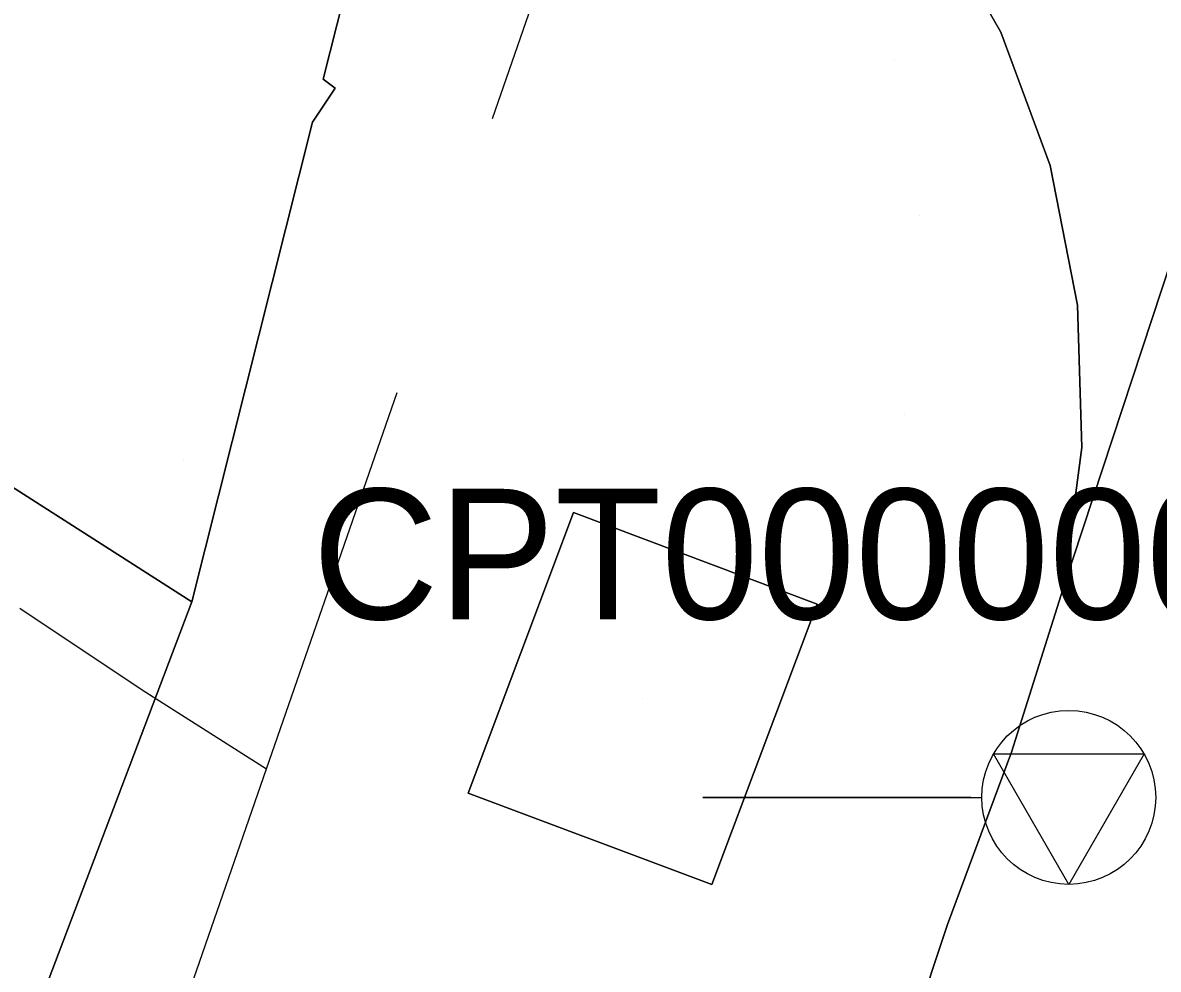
# Model space of a CAD drawing. Header units: metres. Extents: x 0 to 105485, y 0 to 425721.
# Drawn here: x 104696.09 to 104703.93, y 425208.02 to 425214.56 of the extents above; entities that cross this region are included whole.
import ezdxf
from ezdxf.enums import TextEntityAlignment as Align

# ---------------------------------------------------------------- set-up
doc = ezdxf.new("R2010")
doc.units = ezdxf.units.M
doc.header["$MEASUREMENT"] = 0
doc.linetypes.add('KG-PERCEEL-SO', pattern=[19, 5.5, -4, 5.5, -4])
for name, color, linetype, lineweight in [('B-XX-GK-KADEMUUR-G', 150, 'Continuous', 18), ('B-XX-IE-AFVAL APART PLAATS-G', 7, 'Continuous', 18), ('B-XX-IE-MEUBILAIR-G', 7, 'Continuous', 18), ('B-XX-IE-MEUBILAIR_WATERWEGMEUBILAIR-G', 150, 'Continuous', 18), ('B-XX-IE-MEUBILAIR_WEGMEUBILAIR-G', 7, 'Continuous', 18), ('B-XX-KG-GRENS_PERCEEL-G', 150, 'KG-PERCEEL-SO', 18), ('B-XX-MO-ONDERZOEK_SONDERING-G', 90, 'Continuous', 18), ('B-XX-MO-ONDERZOEK_SONDERING-S', 90, 'Continuous', 18), ('B-XX-MO-ONDERZOEK_SONDERING-T', 90, 'Continuous', 18), ('B-XX-VH-GESLOTENVERHARDING_BETON-G', 10, 'Continuous', 18), ('B-XX-VH-OPENVERHARDING-G', 90, 'Continuous', 18)]:
    doc.layers.add(name, color=color, linetype=linetype, lineweight=lineweight)

msp = doc.modelspace()

# ---------------------------------------------------------------- linework, layer by layer
at = {"layer": 'B-XX-GK-KADEMUUR-G', "ltscale": 0.5}
msp.add_lwpolyline([(104656.653, 425237.635), (104645.067, 425225.027), (104633.832, 425212.744), (104630.988, 425209.689), (104630, 425208.5949), (104630, 425207.8948), (104655.534, 425235.724), (104669.156, 425226.719), (104683.563, 425217.04), (104694.868, 425209.36), (104693.117, 425204.476), (104685.019, 425181.946), (104684.636, 425182.153), (104673.2142, 425150), (104682.3119, 425150), (104686.323, 425173.241), (104687.603, 425180.661), (104686.578, 425181.02), (104695.148, 425204.934), (104695.964, 425207.146), (104696.101, 425207.506), (104697.258, 425210.559), (104683.724, 425219.219), (104669.77, 425228.608)], close=True, dxfattribs=at)
at = {"layer": 'B-XX-IE-AFVAL APART PLAATS-G', "color": 0, "true_color": 0x604a38}
msp.add_polyline3d([(104700.369, 425209.896, 2.4685), (104700.369, 425209.896, 3.9685)], dxfattribs=at)
at = {"layer": 'B-XX-IE-MEUBILAIR-G', "color": 0, "true_color": 0x604a38}
for points in [[(104702.106, 425214.294, 2.4756), (104702.106, 425214.294, 5.4756)], [(104702.282, 425213.229, 2.4633), (104702.282, 425213.229, 5.4633)], [(104702.173, 425211.856, 2.4651), (104702.173, 425211.856, 3.9651)]]:
    msp.add_polyline3d(points, dxfattribs=at)
at = {"layer": 'B-XX-IE-MEUBILAIR_WATERWEGMEUBILAIR-G', "color": 0, "true_color": 0x604a38}
msp.add_polyline3d([(104697.202, 425211.54, 2.3123), (104697.202, 425211.54, 3.8123)], dxfattribs=at)
at = {"layer": 'B-XX-IE-MEUBILAIR_WEGMEUBILAIR-G', "color": 0, "true_color": 0x604a38}
msp.add_polyline3d([(104697.31, 425208.054, 2.3017), (104697.31, 425208.054, 3.8017)], dxfattribs=at)
at = {"layer": 'B-XX-KG-GRENS_PERCEEL-G', "ltscale": 0.5, "flags": 128}
for points in [[(104656.624, 425236.978), (104675.459, 425224.276), (104696.915, 425209.952), (104697.774, 425209.408)], [(104697.774, 425209.408), (104700.379, 425216.909), (104711.465, 425213.449)], [(104687.57, 425180.675), (104693.151, 425196.26), (104696.088, 425204.554), (104697.774, 425209.408)]]:
    msp.add_lwpolyline(points, dxfattribs=at)
at = {"layer": 'B-XX-MO-ONDERZOEK_SONDERING-G', "color": 0, "true_color": 0x285cd6}
msp.add_polyline3d([(104701.96, 425209.21, 1.101), (104701.985, 425209.21, 1.082), (104702.01, 425209.21, 1.062), (104701.96, 425209.21, 1.042), (104701.935, 425209.21, 1.022), (104701.985, 425209.21, 1.002), (104702.11, 425209.21, 0.982), (104702.11, 425209.21, 0.962), (104702.385, 425209.21, 0.942), (104702.335, 425209.21, 0.922), (104702.285, 425209.21, 0.902), (104702.31, 425209.21, 0.882), (104702.31, 425209.21, 0.862), (104702.385, 425209.21, 0.842), (104702.435, 425209.21, 0.822), (104702.485, 425209.21, 0.802), (104702.51, 425209.21, 0.782), (104702.535, 425209.21, 0.762), (104702.585, 425209.21, 0.742), (104702.61, 425209.21, 0.722), (104702.56, 425209.21, 0.702), (104702.46, 425209.21, 0.682), (104702.46, 425209.21, 0.662), (104702.41, 425209.21, 0.642), (104702.235, 425209.21, 0.622), (104702.035, 425209.21, 0.602), (104701.785, 425209.21, 0.582), (104701.535, 425209.21, 0.562), (104701.26, 425209.21, 0.542), (104700.785, 425209.21, 0.522), (104700.835, 425209.21, 0.502), (104701.16, 425209.21, 0.483), (104701.21, 425209.21, 0.463), (104701.335, 425209.21, 0.443), (104701.835, 425209.21, 0.423), (104701.985, 425209.21, 0.403), (104702.11, 425209.21, 0.383), (104702.26, 425209.21, 0.363), (104702.335, 425209.21, 0.343), (104702.385, 425209.21, 0.323), (104702.335, 425209.21, 0.303), (104702.285, 425209.21, 0.283), (104702.385, 425209.21, 0.263), (104702.51, 425209.21, 0.243), (104702.535, 425209.21, 0.223), (104702.56, 425209.21, 0.203), (104702.56, 425209.21, 0.183), (104702.56, 425209.21, 0.163), (104702.535, 425209.21, 0.143), (104702.51, 425209.21, 0.123), (104702.485, 425209.21, 0.103), (104702.46, 425209.21, 0.083), (104702.485, 425209.21, 0.063), (104702.485, 425209.21, 0.043), (104702.51, 425209.21, 0.023), (104702.51, 425209.21, 0.003), (104702.535, 425209.21, -0.017), (104702.535, 425209.21, -0.037), (104702.535, 425209.21, -0.057), (104702.56, 425209.21, -0.077), (104702.56, 425209.21, -0.096), (104702.535, 425209.21, -0.116), (104702.535, 425209.21, -0.136), (104702.535, 425209.21, -0.156), (104702.51, 425209.21, -0.176), (104702.31, 425209.21, -0.196), (104702.26, 425209.21, -0.216), (104702.235, 425209.21, -0.236), (104702.135, 425209.21, -0.256), (104702.06, 425209.21, -0.276), (104701.96, 425209.21, -0.296), (104701.86, 425209.21, -0.316), (104701.76, 425209.21, -0.336), (104701.735, 425209.21, -0.356), (104701.71, 425209.21, -0.376), (104701.71, 425209.21, -0.396), (104701.735, 425209.21, -0.416), (104701.785, 425209.21, -0.436), (104701.835, 425209.21, -0.456), (104701.86, 425209.21, -0.476), (104701.885, 425209.21, -0.496), (104701.91, 425209.21, -0.516), (104701.885, 425209.21, -0.536), (104701.91, 425209.21, -0.556), (104701.935, 425209.21, -0.576), (104701.935, 425209.21, -0.596), (104701.885, 425209.21, -0.616), (104701.835, 425209.21, -0.636), (104701.81, 425209.21, -0.655), (104701.81, 425209.21, -0.675), (104701.835, 425209.21, -0.695), (104701.835, 425209.21, -0.715), (104701.81, 425209.21, -0.735), (104701.835, 425209.21, -0.755), (104701.86, 425209.21, -0.775), (104701.885, 425209.21, -0.795), (104701.86, 425209.21, -0.815), (104701.885, 425209.21, -0.835), (104701.86, 425209.21, -0.855), (104701.835, 425209.21, -0.875), (104701.81, 425209.21, -0.895), (104701.735, 425209.21, -0.915), (104701.71, 425209.21, -0.935), (104701.66, 425209.21, -0.955), (104701.61, 425209.21, -0.975), (104701.61, 425209.21, -0.995), (104701.61, 425209.21, -1.015), (104701.585, 425209.21, -1.035), (104701.585, 425209.21, -1.055), (104701.635, 425209.21, -1.075), (104701.71, 425209.21, -1.095), (104701.81, 425209.21, -1.115), (104701.86, 425209.21, -1.134), (104701.91, 425209.21, -1.154), (104701.96, 425209.21, -1.174), (104701.985, 425209.21, -1.194), (104701.985, 425209.21, -1.214), (104701.985, 425209.21, -1.234), (104701.91, 425209.21, -1.254), (104701.885, 425209.21, -1.274), (104701.835, 425209.21, -1.294), (104701.785, 425209.21, -1.314), (104701.785, 425209.21, -1.334), (104701.81, 425209.21, -1.354), (104701.81, 425209.21, -1.374), (104701.835, 425209.21, -1.394), (104701.86, 425209.21, -1.414), (104701.885, 425209.21, -1.434), (104701.885, 425209.21, -1.454), (104701.985, 425209.21, -1.474), (104702.11, 425209.21, -1.494), (104702.185, 425209.21, -1.514), (104702.26, 425209.21, -1.534), (104702.26, 425209.21, -1.554), (104702.26, 425209.21, -1.574), (104702.235, 425209.21, -1.594), (104702.16, 425209.21, -1.613), (104702.135, 425209.21, -1.633), (104701.96, 425209.21, -1.653), (104701.96, 425209.21, -1.673), (104702.035, 425209.21, -1.693), (104702.085, 425209.21, -1.713), (104702.135, 425209.21, -1.733), (104702.285, 425209.21, -1.753), (104702.31, 425209.21, -1.773), (104702.335, 425209.21, -1.793), (104702.31, 425209.21, -1.813), (104702.26, 425209.21, -1.833), (104702.185, 425209.21, -1.853), (104702.06, 425209.21, -1.873), (104702.01, 425209.21, -1.893), (104701.96, 425209.21, -1.913), (104701.96, 425209.21, -1.933), (104701.885, 425209.21, -1.953), (104701.86, 425209.21, -1.973), (104701.91, 425209.21, -1.993), (104701.985, 425209.21, -2.013), (104702.06, 425209.21, -2.033), (104702.085, 425209.21, -2.053), (104702.11, 425209.21, -2.072), (104702.16, 425209.21, -2.092), (104702.21, 425209.21, -2.112), (104702.235, 425209.21, -2.132), (104702.235, 425209.21, -2.152), (104702.235, 425209.21, -2.172), (104702.335, 425209.21, -2.192), (104702.41, 425209.21, -2.212), (104702.41, 425209.21, -2.232), (104702.41, 425209.21, -2.252), (104702.385, 425209.21, -2.272), (104702.36, 425209.21, -2.292), (104702.31, 425209.21, -2.312), (104702.235, 425209.21, -2.332), (104702.185, 425209.21, -2.352), (104702.11, 425209.21, -2.372), (104702.11, 425209.21, -2.392), (104702.085, 425209.21, -2.412), (104702.035, 425209.21, -2.432), (104701.91, 425209.21, -2.452), (104701.885, 425209.21, -2.472), (104701.835, 425209.21, -2.492), (104701.835, 425209.21, -2.512), (104701.81, 425209.21, -2.532), (104701.735, 425209.21, -2.551), (104701.685, 425209.21, -2.571), (104701.71, 425209.21, -2.591), (104701.835, 425209.21, -2.611), (104702.01, 425209.21, -2.631), (104702.085, 425209.21, -2.651), (104702.11, 425209.21, -2.671), (104702.135, 425209.21, -2.691), (104702.16, 425209.21, -2.711), (104702.21, 425209.21, -2.731), (104702.235, 425209.21, -2.751), (104702.235, 425209.21, -2.771), (104702.285, 425209.21, -2.791), (104702.285, 425209.21, -2.811), (104702.285, 425209.21, -2.831), (104702.26, 425209.21, -2.851), (104702.31, 425209.21, -2.871), (104702.335, 425209.21, -2.891), (104702.31, 425209.21, -2.911), (104702.31, 425209.21, -2.931), (104702.26, 425209.21, -2.951), (104702.26, 425209.21, -2.971), (104702.235, 425209.21, -2.991), (104702.285, 425209.21, -3.011), (104702.31, 425209.21, -3.03), (104702.31, 425209.21, -3.05), (104702.31, 425209.21, -3.07), (104702.26, 425209.21, -3.09), (104702.31, 425209.21, -3.11), (104702.31, 425209.21, -3.13), (104702.285, 425209.21, -3.15), (104702.26, 425209.21, -3.17), (104702.26, 425209.21, -3.19), (104702.26, 425209.21, -3.21), (104702.26, 425209.21, -3.23), (104702.21, 425209.21, -3.25), (104702.235, 425209.21, -3.27), (104702.26, 425209.21, -3.29), (104702.31, 425209.21, -3.31), (104702.36, 425209.21, -3.33), (104702.385, 425209.21, -3.35), (104702.31, 425209.21, -3.37), (104702.31, 425209.21, -3.39), (104702.31, 425209.21, -3.41), (104702.31, 425209.21, -3.43), (104702.31, 425209.21, -3.45), (104702.26, 425209.21, -3.469), (104702.185, 425209.21, -3.489), (104702.11, 425209.21, -3.509), (104702.06, 425209.21, -3.529), (104702.01, 425209.21, -3.549), (104701.935, 425209.21, -3.569), (104701.935, 425209.21, -3.589), (104701.91, 425209.21, -3.609), (104701.935, 425209.21, -3.629), (104701.96, 425209.21, -3.649), (104702.035, 425209.21, -3.669), (104702.06, 425209.21, -3.689), (104702.11, 425209.21, -3.709), (104702.135, 425209.21, -3.729), (104702.16, 425209.21, -3.749), (104702.185, 425209.21, -3.769), (104702.21, 425209.21, -3.789), (104702.235, 425209.21, -3.809), (104702.26, 425209.21, -3.829), (104702.21, 425209.21, -3.849), (104702.21, 425209.21, -3.869), (104702.16, 425209.21, -3.889), (104702.16, 425209.21, -3.908), (104702.16, 425209.21, -3.928), (104702.11, 425209.21, -3.948), (104701.985, 425209.21, -3.968), (104702.035, 425209.21, -3.988), (104702.01, 425209.21, -4.008), (104702.035, 425209.21, -4.028), (104702.035, 425209.21, -4.048), (104702.01, 425209.21, -4.068), (104701.91, 425209.21, -4.088), (104702.035, 425209.21, -4.108), (104701.96, 425209.21, -4.128), (104701.96, 425209.21, -4.148), (104701.96, 425209.21, -4.168), (104701.96, 425209.21, -4.188), (104701.985, 425209.21, -4.208), (104702.06, 425209.21, -4.228), (104702.11, 425209.21, -4.248), (104702.135, 425209.21, -4.268), (104702.135, 425209.21, -4.288), (104702.085, 425209.21, -4.308), (104702.135, 425209.21, -4.327), (104702.235, 425209.21, -4.347), (104702.235, 425209.21, -4.367), (104702.235, 425209.21, -4.387), (104702.21, 425209.21, -4.407), (104702.21, 425209.21, -4.427), (104702.185, 425209.21, -4.447), (104702.16, 425209.21, -4.467), (104702.21, 425209.21, -4.487), (104702.21, 425209.21, -4.507), (104702.21, 425209.21, -4.527), (104702.185, 425209.21, -4.547), (104702.16, 425209.21, -4.567), (104702.16, 425209.21, -4.587), (104702.185, 425209.21, -4.607), (104702.185, 425209.21, -4.627), (104702.185, 425209.21, -4.647), (104702.185, 425209.21, -4.667), (104702.185, 425209.21, -4.687), (104702.16, 425209.21, -4.706), (104702.135, 425209.21, -4.726), (104702.135, 425209.21, -4.746), (104702.085, 425209.21, -4.766), (104702.06, 425209.21, -4.786), (104702.06, 425209.21, -4.806), (104702.01, 425209.21, -4.826), (104701.96, 425209.21, -4.846), (104701.96, 425209.21, -4.866), (104701.96, 425209.21, -4.886), (104701.96, 425209.21, -4.906), (104701.96, 425209.21, -4.926), (104701.935, 425209.21, -4.946), (104701.935, 425209.21, -4.966), (104701.935, 425209.21, -4.986), (104701.935, 425209.21, -5.006), (104701.91, 425209.21, -5.026), (104701.91, 425209.21, -5.046), (104701.91, 425209.21, -5.066), (104701.91, 425209.21, -5.086), (104701.885, 425209.21, -5.105), (104701.885, 425209.21, -5.125), (104701.91, 425209.21, -5.145), (104701.935, 425209.21, -5.165), (104701.985, 425209.21, -5.185), (104701.96, 425209.21, -5.205), (104701.985, 425209.21, -5.225), (104702.01, 425209.21, -5.245), (104702.06, 425209.21, -5.265), (104702.085, 425209.21, -5.285), (104702.085, 425209.21, -5.305), (104702.085, 425209.21, -5.325), (104702.11, 425209.21, -5.345), (104702.11, 425209.21, -5.365), (104702.06, 425209.21, -5.385), (104702.01, 425209.21, -5.405), (104701.985, 425209.21, -5.425), (104701.985, 425209.21, -5.445), (104702.01, 425209.21, -5.465), (104702.01, 425209.21, -5.484), (104701.985, 425209.21, -5.504), (104702.01, 425209.21, -5.524), (104702.085, 425209.21, -5.544), (104702.11, 425209.21, -5.564), (104702.11, 425209.21, -5.584), (104702.11, 425209.21, -5.604), (104702.135, 425209.21, -5.624), (104702.11, 425209.21, -5.644), (104702.11, 425209.21, -5.664), (104702.135, 425209.21, -5.684), (104702.135, 425209.21, -5.704), (104702.16, 425209.21, -5.724), (104702.16, 425209.21, -5.744), (104702.16, 425209.21, -5.764), (104702.185, 425209.21, -5.784), (104702.16, 425209.21, -5.804), (104702.135, 425209.21, -5.824), (104702.135, 425209.21, -5.844), (104702.135, 425209.21, -5.863), (104702.11, 425209.21, -5.883), (104702.11, 425209.21, -5.903), (104702.11, 425209.21, -5.923), (104702.11, 425209.21, -5.943), (104702.085, 425209.21, -5.963), (104702.135, 425209.21, -5.983), (104702.16, 425209.21, -6.003), (104702.185, 425209.21, -6.023), (104702.16, 425209.21, -6.043), (104702.185, 425209.21, -6.063), (104702.16, 425209.21, -6.083), (104702.16, 425209.21, -6.103), (104702.185, 425209.21, -6.123), (104702.185, 425209.21, -6.143), (104702.185, 425209.21, -6.163), (104702.185, 425209.21, -6.183), (104702.185, 425209.21, -6.203), (104702.185, 425209.21, -6.222), (104702.21, 425209.21, -6.242), (104702.21, 425209.21, -6.262), (104702.185, 425209.21, -6.282), (104702.16, 425209.21, -6.302), (104702.16, 425209.21, -6.322), (104702.16, 425209.21, -6.342), (104702.16, 425209.21, -6.362), (104702.16, 425209.21, -6.382), (104702.135, 425209.21, -6.402), (104702.135, 425209.21, -6.422), (104702.16, 425209.21, -6.442), (104702.16, 425209.21, -6.462), (104702.16, 425209.21, -6.482), (104702.16, 425209.21, -6.502), (104702.16, 425209.21, -6.522), (104702.135, 425209.21, -6.542), (104702.135, 425209.21, -6.562), (104702.135, 425209.21, -6.582), (104702.135, 425209.21, -6.601), (104702.135, 425209.21, -6.621), (104702.135, 425209.21, -6.641), (104702.135, 425209.21, -6.661), (104702.135, 425209.21, -6.681), (104702.135, 425209.21, -6.701), (104702.135, 425209.21, -6.721), (104702.135, 425209.21, -6.741), (104702.135, 425209.21, -6.761), (104702.135, 425209.21, -6.781), (104702.16, 425209.21, -6.801), (104702.16, 425209.21, -6.821), (104702.16, 425209.21, -6.841), (104702.16, 425209.21, -6.861), (104702.185, 425209.21, -6.881), (104702.16, 425209.21, -6.901), (104702.16, 425209.21, -6.921), (104702.135, 425209.21, -6.941), (104702.135, 425209.21, -6.96), (104702.135, 425209.21, -6.98), (104702.11, 425209.21, -7), (104702.11, 425209.21, -7.02), (104702.11, 425209.21, -7.04), (104702.11, 425209.21, -7.06), (104702.135, 425209.21, -7.08), (104702.135, 425209.21, -7.1), (104702.135, 425209.21, -7.12), (104702.16, 425209.21, -7.14), (104702.16, 425209.21, -7.16), (104702.16, 425209.21, -7.18), (104702.16, 425209.21, -7.2), (104702.16, 425209.21, -7.22), (104702.16, 425209.21, -7.24), (104702.16, 425209.21, -7.26), (104702.16, 425209.21, -7.28), (104702.16, 425209.21, -7.3), (104702.16, 425209.21, -7.319), (104702.16, 425209.21, -7.339), (104702.16, 425209.21, -7.359), (104702.16, 425209.21, -7.379), (104702.16, 425209.21, -7.399), (104702.16, 425209.21, -7.42), (104702.16, 425209.21, -7.44), (104702.16, 425209.21, -7.46), (104702.16, 425209.21, -7.479), (104702.16, 425209.21, -7.499), (104702.16, 425209.21, -7.519), (104702.16, 425209.21, -7.539), (104702.16, 425209.21, -7.559), (104702.16, 425209.21, -7.579), (104702.16, 425209.21, -7.599), (104702.16, 425209.21, -7.619), (104702.16, 425209.21, -7.639), (104702.16, 425209.21, -7.659), (104702.16, 425209.21, -7.679), (104702.185, 425209.21, -7.699), (104702.185, 425209.21, -7.719), (104702.185, 425209.21, -7.739), (104702.16, 425209.21, -7.759), (104702.16, 425209.21, -7.779), (104702.16, 425209.21, -7.799), (104702.135, 425209.21, -7.819), (104702.085, 425209.21, -7.839), (104702.06, 425209.21, -7.858), (104702.06, 425209.21, -7.878), (104702.035, 425209.21, -7.898), (104702.035, 425209.21, -7.918), (104702.035, 425209.21, -7.938), (104702.035, 425209.21, -7.958), (104702.06, 425209.21, -7.978), (104702.085, 425209.21, -7.998), (104702.11, 425209.21, -8.018), (104702.11, 425209.21, -8.038), (104702.11, 425209.21, -8.058), (104702.11, 425209.21, -8.078), (104702.21, 425209.21, -8.098), (104702.21, 425209.21, -8.118), (104702.135, 425209.21, -8.138), (104702.135, 425209.21, -8.158), (104701.96, 425209.21, -8.178), (104701.935, 425209.21, -8.197), (104701.96, 425209.21, -8.217), (104701.96, 425209.21, -8.237), (104701.91, 425209.21, -8.257), (104701.835, 425209.21, -8.277), (104701.81, 425209.21, -8.297), (104701.835, 425209.21, -8.317), (104701.835, 425209.21, -8.337), (104702.06, 425209.21, -8.357), (104702.135, 425209.21, -8.377), (104702.135, 425209.21, -8.397), (104702.16, 425209.21, -8.417), (104702.16, 425209.21, -8.437), (104702.16, 425209.21, -8.457), (104702.16, 425209.21, -8.477), (104702.16, 425209.21, -8.497), (104702.185, 425209.21, -8.517), (104702.185, 425209.21, -8.537), (104702.185, 425209.21, -8.556), (104702.185, 425209.21, -8.576), (104702.16, 425209.21, -8.596), (104702.16, 425209.21, -8.616), (104702.16, 425209.21, -8.636), (104702.16, 425209.21, -8.656), (104702.185, 425209.21, -8.676), (104702.21, 425209.21, -8.696), (104702.21, 425209.21, -8.716), (104702.21, 425209.21, -8.736), (104702.21, 425209.21, -8.756), (104702.21, 425209.21, -8.776), (104702.21, 425209.21, -8.796), (104702.21, 425209.21, -8.816), (104702.235, 425209.21, -8.836), (104702.185, 425209.21, -8.856), (104702.21, 425209.21, -8.876), (104702.185, 425209.21, -8.895), (104702.21, 425209.21, -8.915), (104702.21, 425209.21, -8.935), (104702.21, 425209.21, -8.955), (104702.235, 425209.21, -8.975), (104702.21, 425209.21, -8.995), (104702.21, 425209.21, -9.015), (104702.235, 425209.21, -9.035), (104702.26, 425209.21, -9.055), (104702.26, 425209.21, -9.075), (104702.26, 425209.21, -9.095), (104702.26, 425209.21, -9.115), (104702.235, 425209.21, -9.135), (104702.235, 425209.21, -9.155), (104702.21, 425209.21, -9.175), (104702.21, 425209.21, -9.195), (104702.21, 425209.21, -9.215), (104702.21, 425209.21, -9.235), (104702.235, 425209.21, -9.254), (104702.21, 425209.21, -9.274), (104702.235, 425209.21, -9.294), (104702.26, 425209.21, -9.314), (104702.26, 425209.21, -9.334), (104702.235, 425209.21, -9.354), (104702.26, 425209.21, -9.374), (104702.235, 425209.21, -9.394), (104702.235, 425209.21, -9.414), (104702.235, 425209.21, -9.434), (104702.235, 425209.21, -9.454), (104702.235, 425209.21, -9.474), (104702.235, 425209.21, -9.494), (104702.235, 425209.21, -9.514), (104702.235, 425209.21, -9.534), (104702.235, 425209.21, -9.554), (104702.235, 425209.21, -9.574), (104702.235, 425209.21, -9.593), (104702.235, 425209.21, -9.613), (104702.235, 425209.21, -9.633), (104702.21, 425209.21, -9.653), (104702.21, 425209.21, -9.673), (104702.235, 425209.21, -9.693), (104702.235, 425209.21, -9.713), (104702.26, 425209.21, -9.733), (104702.235, 425209.21, -9.753), (104702.235, 425209.21, -9.773), (104702.235, 425209.21, -9.793), (104702.235, 425209.21, -9.813), (104702.235, 425209.21, -9.833), (104702.26, 425209.21, -9.853), (104702.235, 425209.21, -9.873), (104702.235, 425209.21, -9.893), (104702.235, 425209.21, -9.913), (104702.235, 425209.21, -9.932), (104702.235, 425209.21, -9.952), (104702.235, 425209.21, -9.972), (104702.235, 425209.21, -9.992), (104702.235, 425209.21, -10.012), (104702.21, 425209.21, -10.032), (104702.21, 425209.21, -10.052), (104702.235, 425209.21, -10.072), (104702.235, 425209.21, -10.092), (104702.235, 425209.21, -10.112), (104702.235, 425209.21, -10.132), (104702.235, 425209.21, -10.152), (104702.235, 425209.21, -10.172), (104702.235, 425209.21, -10.192), (104702.235, 425209.21, -10.212), (104702.21, 425209.21, -10.232), (104702.21, 425209.21, -10.252), (104702.21, 425209.21, -10.271), (104702.21, 425209.21, -10.291), (104702.235, 425209.21, -10.311), (104702.11, 425209.21, -10.331), (104702.11, 425209.21, -10.351), (104702.135, 425209.21, -10.371), (104702.16, 425209.21, -10.391), (104702.185, 425209.21, -10.411), (104702.21, 425209.21, -10.431), (104702.235, 425209.21, -10.451), (104702.235, 425209.21, -10.471), (104702.285, 425209.21, -10.491), (104702.31, 425209.21, -10.511), (104702.31, 425209.21, -10.531), (104702.31, 425209.21, -10.551), (104702.285, 425209.21, -10.571), (104702.285, 425209.21, -10.59), (104702.235, 425209.21, -10.61), (104702.185, 425209.21, -10.63), (104702.16, 425209.21, -10.65), (104702.185, 425209.21, -10.67), (104702.21, 425209.21, -10.69), (104702.21, 425209.21, -10.71), (104702.21, 425209.21, -10.73), (104702.185, 425209.21, -10.75), (104702.185, 425209.21, -10.77), (104702.135, 425209.21, -10.79), (104702.085, 425209.21, -10.81), (104702.06, 425209.21, -10.83), (104701.985, 425209.21, -10.85), (104702.035, 425209.21, -10.87), (104702.11, 425209.21, -10.89), (104702.21, 425209.21, -10.91), (104702.235, 425209.21, -10.929), (104702.235, 425209.21, -10.949), (104702.235, 425209.21, -10.969), (104702.21, 425209.21, -10.989), (104702.185, 425209.21, -11.009), (104702.16, 425209.21, -11.029), (104702.135, 425209.21, -11.049), (104702.135, 425209.21, -11.069), (104702.135, 425209.21, -11.089), (104702.135, 425209.21, -11.109), (104702.16, 425209.21, -11.129), (104702.135, 425209.21, -11.149), (104702.135, 425209.21, -11.169), (104702.135, 425209.21, -11.189), (104702.16, 425209.21, -11.209), (104702.135, 425209.21, -11.229), (104702.135, 425209.21, -11.248), (104702.135, 425209.21, -11.268), (104702.11, 425209.21, -11.288), (104702.11, 425209.21, -11.308), (104702.085, 425209.21, -11.328), (104702.06, 425209.21, -11.348), (104702.01, 425209.21, -11.368), (104701.985, 425209.21, -11.388), (104701.985, 425209.21, -11.408), (104701.96, 425209.21, -11.428), (104701.91, 425209.21, -11.448), (104701.835, 425209.21, -11.468), (104701.785, 425209.21, -11.488), (104701.76, 425209.21, -11.508), (104701.76, 425209.21, -11.528), (104701.735, 425209.21, -11.548), (104701.76, 425209.21, -11.567), (104701.785, 425209.21, -11.587), (104701.81, 425209.21, -11.607), (104701.835, 425209.21, -11.627), (104701.91, 425209.21, -11.647), (104701.935, 425209.21, -11.667), (104701.96, 425209.21, -11.687), (104701.985, 425209.21, -11.707), (104702.01, 425209.21, -11.727), (104702.01, 425209.21, -11.747), (104701.985, 425209.21, -11.767), (104701.96, 425209.21, -11.787), (104701.935, 425209.21, -11.807), (104701.935, 425209.21, -11.827), (104701.935, 425209.21, -11.847), (104701.935, 425209.21, -11.867), (104701.935, 425209.21, -11.886), (104701.985, 425209.21, -11.906), (104701.985, 425209.21, -11.926), (104701.985, 425209.21, -11.946), (104702.01, 425209.21, -11.966), (104702.035, 425209.21, -11.986), (104702.06, 425209.21, -12.006), (104702.11, 425209.21, -12.026), (104702.135, 425209.21, -12.046), (104702.16, 425209.21, -12.066), (104702.185, 425209.21, -12.086), (104702.185, 425209.21, -12.106), (104702.185, 425209.21, -12.126), (104702.185, 425209.21, -12.146), (104702.185, 425209.21, -12.166), (104702.16, 425209.21, -12.186), (104702.16, 425209.21, -12.205), (104702.135, 425209.21, -12.225), (104702.16, 425209.21, -12.245), (104702.16, 425209.21, -12.265), (104702.135, 425209.21, -12.285), (104702.11, 425209.21, -12.305), (104702.11, 425209.21, -12.325), (104702.085, 425209.21, -12.345), (104702.085, 425209.21, -12.365), (104702.035, 425209.21, -12.385), (104701.96, 425209.21, -12.405), (104701.935, 425209.21, -12.425), (104701.86, 425209.21, -12.445), (104701.81, 425209.21, -12.465), (104701.785, 425209.21, -12.485), (104701.76, 425209.21, -12.505), (104701.735, 425209.21, -12.524), (104701.685, 425209.21, -12.544), (104701.685, 425209.21, -12.564), (104701.685, 425209.21, -12.584), (104701.66, 425209.21, -12.604), (104701.66, 425209.21, -12.624), (104701.66, 425209.21, -12.644), (104701.61, 425209.21, -12.664), (104701.585, 425209.21, -12.684), (104701.535, 425209.21, -12.704), (104701.51, 425209.21, -12.724), (104701.46, 425209.21, -12.744), (104701.435, 425209.21, -12.764), (104701.41, 425209.21, -12.784), (104701.385, 425209.21, -12.804), (104701.385, 425209.21, -12.824), (104701.36, 425209.21, -12.843), (104701.31, 425209.21, -12.863), (104701.31, 425209.21, -12.883), (104701.285, 425209.21, -12.903), (104701.285, 425209.21, -12.923), (104701.285, 425209.21, -12.943), (104701.235, 425209.21, -12.963), (104701.21, 425209.21, -12.983), (104701.26, 425209.21, -13.003), (104701.31, 425209.21, -13.023), (104701.385, 425209.21, -13.043), (104701.435, 425209.21, -13.063), (104701.51, 425209.21, -13.083), (104701.61, 425209.21, -13.103), (104701.66, 425209.21, -13.123), (104701.735, 425209.21, -13.143), (104701.735, 425209.21, -13.162), (104701.735, 425209.21, -13.182), (104701.76, 425209.21, -13.202), (104701.86, 425209.21, -13.222), (104702.085, 425209.21, -13.242), (104702.335, 425209.21, -13.262), (104702.485, 425209.21, -13.282), (104702.535, 425209.21, -13.302), (104702.585, 425209.21, -13.322), (104702.61, 425209.21, -13.342), (104702.61, 425209.21, -13.362), (104702.635, 425209.21, -13.382), (104702.635, 425209.21, -13.402), (104702.61, 425209.21, -13.422), (104702.61, 425209.21, -13.442), (104702.61, 425209.21, -13.462), (104702.61, 425209.21, -13.481), (104702.585, 425209.21, -13.501), (104702.585, 425209.21, -13.521), (104702.585, 425209.21, -13.541), (104702.585, 425209.21, -13.561), (104702.585, 425209.21, -13.581), (104702.56, 425209.21, -13.601), (104702.56, 425209.21, -13.621), (104702.56, 425209.21, -13.641), (104702.56, 425209.21, -13.661), (104702.56, 425209.21, -13.681), (104702.56, 425209.21, -13.701), (104702.56, 425209.21, -13.721), (104702.56, 425209.21, -13.741), (104702.56, 425209.21, -13.761), (104702.56, 425209.21, -13.78), (104702.56, 425209.21, -13.8), (104702.56, 425209.21, -13.82), (104702.56, 425209.21, -13.84), (104702.56, 425209.21, -13.86), (104702.585, 425209.21, -13.88), (104702.585, 425209.21, -13.9), (104702.56, 425209.21, -13.92), (104702.56, 425209.21, -13.94), (104702.56, 425209.21, -13.96), (104702.56, 425209.21, -13.98), (104702.56, 425209.21, -14), (104702.56, 425209.21, -14.02), (104702.56, 425209.21, -14.04), (104702.56, 425209.21, -14.06), (104702.56, 425209.21, -14.079), (104702.56, 425209.21, -14.099), (104702.56, 425209.21, -14.119), (104702.56, 425209.21, -14.139), (104702.56, 425209.21, -14.159), (104702.56, 425209.21, -14.179), (104702.56, 425209.21, -14.199), (104702.56, 425209.21, -14.219), (104702.56, 425209.21, -14.239), (104702.56, 425209.21, -14.259), (104702.56, 425209.21, -14.279), (104702.56, 425209.21, -14.299), (104702.56, 425209.21, -14.319), (104702.56, 425209.21, -14.339), (104702.56, 425209.21, -14.359), (104702.56, 425209.21, -14.378), (104702.56, 425209.21, -14.398), (104702.56, 425209.21, -14.418), (104702.56, 425209.21, -14.438), (104702.56, 425209.21, -14.458), (104702.56, 425209.21, -14.478), (104702.56, 425209.21, -14.498), (104702.56, 425209.21, -14.518), (104702.56, 425209.21, -14.538), (104702.56, 425209.21, -14.558), (104702.56, 425209.21, -14.578), (104702.56, 425209.21, -14.598), (104702.56, 425209.21, -14.618), (104702.56, 425209.21, -14.638), (104702.56, 425209.21, -14.658), (104702.56, 425209.21, -14.677), (104702.56, 425209.21, -14.697), (104702.56, 425209.21, -14.717), (104702.56, 425209.21, -14.737), (104702.56, 425209.21, -14.757), (104702.56, 425209.21, -14.777), (104702.56, 425209.21, -14.797), (104702.56, 425209.21, -14.817), (104702.56, 425209.21, -14.837), (104702.56, 425209.21, -14.857), (104702.56, 425209.21, -14.877), (104702.56, 425209.21, -14.897), (104702.56, 425209.21, -14.917), (104702.56, 425209.21, -14.937), (104702.56, 425209.21, -14.957), (104702.56, 425209.21, -14.976), (104702.56, 425209.21, -14.996), (104702.56, 425209.21, -15.016), (104702.56, 425209.21, -15.036), (104702.56, 425209.21, -15.056), (104702.56, 425209.21, -15.076), (104702.56, 425209.21, -15.096), (104702.56, 425209.21, -15.116), (104702.56, 425209.21, -15.136), (104702.56, 425209.21, -15.156), (104702.56, 425209.21, -15.176), (104702.56, 425209.21, -15.196), (104702.56, 425209.21, -15.216), (104702.56, 425209.21, -15.236), (104702.56, 425209.21, -15.256), (104702.585, 425209.21, -15.275), (104702.585, 425209.21, -15.295), (104702.585, 425209.21, -15.315), (104702.585, 425209.21, -15.335), (104702.585, 425209.21, -15.355), (104702.585, 425209.21, -15.375), (104702.56, 425209.21, -15.395), (104702.56, 425209.21, -15.415), (104702.56, 425209.21, -15.435), (104702.56, 425209.21, -15.455), (104702.535, 425209.21, -15.475), (104702.535, 425209.21, -15.495), (104702.535, 425209.21, -15.515), (104702.535, 425209.21, -15.535), (104702.535, 425209.21, -15.555), (104702.535, 425209.21, -15.574), (104702.535, 425209.21, -15.594), (104702.535, 425209.21, -15.614), (104702.535, 425209.21, -15.634), (104702.535, 425209.21, -15.654), (104702.535, 425209.21, -15.674), (104702.535, 425209.21, -15.694), (104702.535, 425209.21, -15.714), (104702.535, 425209.21, -15.734), (104702.535, 425209.21, -15.754), (104702.535, 425209.21, -15.774), (104702.535, 425209.21, -15.794), (104702.535, 425209.21, -15.814), (104702.535, 425209.21, -15.834), (104702.535, 425209.21, -15.854), (104702.56, 425209.21, -15.873), (104702.56, 425209.21, -15.893), (104702.56, 425209.21, -15.913), (104702.56, 425209.21, -15.933), (104702.56, 425209.21, -15.953), (104702.56, 425209.21, -15.973), (104702.56, 425209.21, -15.993), (104702.56, 425209.21, -16.013), (104702.56, 425209.21, -16.033), (104702.56, 425209.21, -16.053), (104702.56, 425209.21, -16.073), (104702.56, 425209.21, -16.093), (104702.56, 425209.21, -16.113), (104702.56, 425209.21, -16.133), (104702.56, 425209.21, -16.153), (104702.56, 425209.21, -16.172), (104702.56, 425209.21, -16.192), (104702.56, 425209.21, -16.212), (104702.535, 425209.21, -16.232), (104702.535, 425209.21, -16.252), (104702.535, 425209.21, -16.272), (104702.535, 425209.21, -16.292), (104702.535, 425209.21, -16.312), (104702.535, 425209.21, -16.332), (104702.535, 425209.21, -16.352), (104702.535, 425209.21, -16.372), (104702.56, 425209.21, -16.392), (104702.56, 425209.21, -16.412), (104702.56, 425209.21, -16.432), (104702.56, 425209.21, -16.451), (104702.56, 425209.21, -16.471), (104702.56, 425209.21, -16.491), (104702.56, 425209.21, -16.511), (104702.56, 425209.21, -16.531), (104702.56, 425209.21, -16.551), (104702.56, 425209.21, -16.571), (104702.535, 425209.21, -16.591), (104702.535, 425209.21, -16.611), (104702.535, 425209.21, -16.631), (104702.535, 425209.21, -16.651), (104702.535, 425209.21, -16.671), (104702.535, 425209.21, -16.691), (104702.535, 425209.21, -16.711), (104702.535, 425209.21, -16.731), (104702.535, 425209.21, -16.75), (104702.535, 425209.21, -16.77), (104702.535, 425209.21, -16.79), (104702.535, 425209.21, -16.81), (104702.535, 425209.21, -16.83), (104702.535, 425209.21, -16.85), (104702.535, 425209.21, -16.87), (104702.535, 425209.21, -16.89), (104702.535, 425209.21, -16.91), (104702.535, 425209.21, -16.93), (104702.535, 425209.21, -16.95), (104702.535, 425209.21, -16.97), (104702.535, 425209.21, -16.99), (104702.56, 425209.21, -17.01), (104702.56, 425209.21, -17.029), (104702.56, 425209.21, -17.049), (104702.56, 425209.21, -17.069), (104702.56, 425209.21, -17.089), (104702.56, 425209.21, -17.109), (104702.56, 425209.21, -17.129), (104702.56, 425209.21, -17.149), (104702.56, 425209.21, -17.169), (104702.56, 425209.21, -17.189), (104702.56, 425209.21, -17.209), (104702.56, 425209.21, -17.229), (104702.56, 425209.21, -17.249), (104702.56, 425209.21, -17.269), (104702.56, 425209.21, -17.289), (104702.56, 425209.21, -17.309), (104702.56, 425209.21, -17.328), (104702.56, 425209.21, -17.348), (104702.56, 425209.21, -17.368), (104702.56, 425209.21, -17.388), (104702.56, 425209.21, -17.408), (104702.56, 425209.21, -17.428), (104702.535, 425209.21, -17.448), (104702.535, 425209.21, -17.468), (104702.535, 425209.21, -17.488), (104702.535, 425209.21, -17.508), (104702.535, 425209.21, -17.528), (104702.535, 425209.21, -17.548), (104702.535, 425209.21, -17.568), (104702.535, 425209.21, -17.588), (104702.535, 425209.21, -17.607), (104702.535, 425209.21, -17.627), (104702.535, 425209.21, -17.647), (104702.535, 425209.21, -17.667), (104702.535, 425209.21, -17.687), (104702.56, 425209.21, -17.707), (104702.56, 425209.21, -17.727), (104702.56, 425209.21, -17.747), (104702.585, 425209.21, -17.767), (104702.585, 425209.21, -17.787), (104702.585, 425209.21, -17.807), (104702.585, 425209.21, -17.827), (104702.585, 425209.21, -17.847), (104702.585, 425209.21, -17.867), (104702.585, 425209.21, -17.886), (104702.585, 425209.21, -17.906), (104702.585, 425209.21, -17.926), (104702.585, 425209.21, -17.946), (104702.56, 425209.21, -17.966), (104702.56, 425209.21, -17.986), (104702.56, 425209.21, -18.006), (104702.56, 425209.21, -18.026), (104702.56, 425209.21, -18.046), (104702.56, 425209.21, -18.066), (104702.56, 425209.21, -18.086), (104702.56, 425209.21, -18.106), (104702.56, 425209.21, -18.126), (104702.56, 425209.21, -18.145), (104702.585, 425209.21, -18.165), (104702.585, 425209.21, -18.185), (104702.585, 425209.21, -18.205), (104702.585, 425209.21, -18.225), (104702.585, 425209.21, -18.245), (104702.56, 425209.21, -18.265), (104702.56, 425209.21, -18.285), (104702.56, 425209.21, -18.305), (104702.56, 425209.21, -18.325), (104702.585, 425209.21, -18.345), (104702.585, 425209.21, -18.365), (104702.61, 425209.21, -18.385), (104702.61, 425209.21, -18.404), (104702.61, 425209.21, -18.424), (104702.61, 425209.21, -18.444), (104702.61, 425209.21, -18.464), (104702.61, 425209.21, -18.484), (104702.61, 425209.21, -18.504), (104702.585, 425209.21, -18.524), (104702.585, 425209.21, -18.544), (104702.585, 425209.21, -18.564), (104702.56, 425209.21, -18.584), (104702.56, 425209.21, -18.604), (104702.56, 425209.21, -18.624), (104702.56, 425209.21, -18.644), (104702.535, 425209.21, -18.663), (104702.535, 425209.21, -18.683), (104702.535, 425209.21, -18.703), (104702.535, 425209.21, -18.723), (104702.535, 425209.21, -18.743), (104702.51, 425209.21, -18.763), (104702.51, 425209.21, -18.783), (104702.51, 425209.21, -18.803), (104702.485, 425209.21, -18.823), (104702.485, 425209.21, -18.843), (104702.51, 425209.21, -18.863), (104702.485, 425209.21, -18.883), (104702.46, 425209.21, -18.903), (104702.46, 425209.21, -18.922), (104702.46, 425209.21, -18.942), (104702.46, 425209.21, -18.962), (104702.46, 425209.21, -18.982), (104702.435, 425209.21, -19.002), (104702.41, 425209.21, -19.022), (104702.385, 425209.21, -19.042), (104702.335, 425209.21, -19.062), (104702.36, 425209.21, -19.082), (104702.335, 425209.21, -19.102), (104702.31, 425209.21, -19.122), (104702.26, 425209.21, -19.142), (104702.21, 425209.21, -19.162), (104702.16, 425209.21, -19.181), (104702.135, 425209.21, -19.201), (104702.135, 425209.21, -19.221), (104702.16, 425209.21, -19.241), (104702.185, 425209.21, -19.261), (104702.185, 425209.21, -19.281), (104702.185, 425209.21, -19.301), (104702.185, 425209.21, -19.321), (104702.185, 425209.21, -19.341), (104702.185, 425209.21, -19.361), (104702.21, 425209.21, -19.381), (104702.21, 425209.21, -19.401), (104702.21, 425209.21, -19.42), (104702.21, 425209.21, -19.44), (104702.185, 425209.21, -19.46), (104702.185, 425209.21, -19.48), (104702.16, 425209.21, -19.5), (104702.135, 425209.21, -19.52), (104702.16, 425209.21, -19.54), (104702.135, 425209.21, -19.56), (104702.135, 425209.21, -19.58), (104702.16, 425209.21, -19.6), (104702.21, 425209.21, -19.62), (104702.31, 425209.21, -19.64), (104702.41, 425209.21, -19.66), (104702.435, 425209.21, -19.679), (104702.435, 425209.21, -19.699), (104702.435, 425209.21, -19.719), (104702.435, 425209.21, -19.739), (104702.41, 425209.21, -19.759), (104702.41, 425209.21, -19.779), (104702.31, 425209.21, -19.799), (104702.285, 425209.21, -19.819), (104702.235, 425209.21, -19.839), (104702.185, 425209.21, -19.859), (104702.16, 425209.21, -19.879), (104702.135, 425209.21, -19.899), (104702.135, 425209.21, -19.918), (104702.135, 425209.21, -19.938), (104702.135, 425209.21, -19.958), (104702.16, 425209.21, -19.978), (104702.16, 425209.21, -19.998), (104702.16, 425209.21, -20.018), (104702.185, 425209.21, -20.038), (104702.26, 425209.21, -20.058), (104702.26, 425209.21, -20.078), (104702.26, 425209.21, -20.098), (104702.26, 425209.21, -20.118), (104702.21, 425209.21, -20.138), (104702.16, 425209.21, -20.158), (104702.135, 425209.21, -20.177), (104702.085, 425209.21, -20.197), (104702.01, 425209.21, -20.217), (104701.935, 425209.21, -20.237), (104701.985, 425209.21, -20.257), (104702.01, 425209.21, -20.277), (104702.085, 425209.21, -20.297), (104702.16, 425209.21, -20.317), (104702.185, 425209.21, -20.337), (104702.285, 425209.21, -20.357), (104702.285, 425209.21, -20.377), (104702.31, 425209.21, -20.397), (104702.31, 425209.21, -20.417), (104702.26, 425209.21, -20.436), (104702.235, 425209.21, -20.456), (104702.16, 425209.21, -20.476), (104702.085, 425209.21, -20.496), (104702.085, 425209.21, -20.516), (104702.085, 425209.21, -20.536), (104702.085, 425209.21, -20.556), (104702.185, 425209.21, -20.576), (104702.26, 425209.21, -20.596), (104702.335, 425209.21, -20.616), (104702.385, 425209.21, -20.636), (104702.385, 425209.21, -20.656), (104702.41, 425209.21, -20.675), (104702.41, 425209.21, -20.695), (104702.41, 425209.21, -20.715), (104702.36, 425209.21, -20.735), (104702.31, 425209.21, -20.755), (104702.285, 425209.21, -20.775), (104702.26, 425209.21, -20.795), (104702.235, 425209.21, -20.815), (104702.16, 425209.21, -20.835), (104702.11, 425209.21, -20.855), (104702.11, 425209.21, -20.875), (104702.11, 425209.21, -20.895), (104702.21, 425209.21, -20.915), (104702.26, 425209.21, -20.934), (104702.31, 425209.21, -20.954), (104702.335, 425209.21, -20.974), (104702.36, 425209.21, -20.994), (104702.36, 425209.21, -21.014), (104702.335, 425209.21, -21.034), (104702.335, 425209.21, -21.054), (104702.31, 425209.21, -21.074), (104702.26, 425209.21, -21.094), (104702.235, 425209.21, -21.114), (104702.21, 425209.21, -21.134), (104702.16, 425209.21, -21.154), (104702.185, 425209.21, -21.173), (104702.21, 425209.21, -21.193), (104702.21, 425209.21, -21.213), (104702.26, 425209.21, -21.233), (104702.285, 425209.21, -21.253), (104702.285, 425209.21, -21.273), (104702.285, 425209.21, -21.293), (104702.31, 425209.21, -21.313), (104702.31, 425209.21, -21.333), (104702.31, 425209.21, -21.353), (104702.31, 425209.21, -21.373), (104702.31, 425209.21, -21.393), (104702.31, 425209.21, -21.413), (104702.235, 425209.21, -21.432), (104702.235, 425209.21, -21.452), (104702.235, 425209.21, -21.472), (104702.21, 425209.21, -21.492), (104702.16, 425209.21, -21.512), (104702.085, 425209.21, -21.532), (104702.06, 425209.21, -21.552), (104702.06, 425209.21, -21.572), (104702.06, 425209.21, -21.592), (104702.11, 425209.21, -21.612), (104702.135, 425209.21, -21.632), (104702.135, 425209.21, -21.652), (104702.16, 425209.21, -21.671), (104702.185, 425209.21, -21.691), (104702.16, 425209.21, -21.711), (104702.11, 425209.21, -21.731), (104702.035, 425209.21, -21.751), (104702.01, 425209.21, -21.771), (104701.96, 425209.21, -21.791), (104701.935, 425209.21, -21.811), (104701.885, 425209.21, -21.831), (104701.835, 425209.21, -21.851), (104701.76, 425209.21, -21.871), (104701.735, 425209.21, -21.891), (104701.735, 425209.21, -21.911), (104701.71, 425209.21, -21.93), (104701.685, 425209.21, -21.95), (104701.685, 425209.21, -21.97), (104701.685, 425209.21, -21.99), (104701.685, 425209.21, -22.01), (104701.66, 425209.21, -22.03), (104701.66, 425209.21, -22.05), (104701.71, 425209.21, -22.07), (104701.66, 425209.21, -22.09), (104701.635, 425209.21, -22.11), (104701.585, 425209.21, -22.13), (104701.56, 425209.21, -22.15), (104701.51, 425209.21, -22.17), (104701.485, 425209.21, -22.189), (104701.46, 425209.21, -22.209), (104701.485, 425209.21, -22.229), (104701.61, 425209.21, -22.249), (104701.76, 425209.21, -22.269), (104701.835, 425209.21, -22.289), (104701.985, 425209.21, -22.309), (104702.235, 425209.21, -22.329), (104702.285, 425209.21, -22.349), (104702.36, 425209.21, -22.369), (104702.41, 425209.21, -22.389), (104702.46, 425209.21, -22.409), (104702.46, 425209.21, -22.428), (104702.71, 425209.21, -22.448), (104702.71, 425209.21, -22.468), (104702.71, 425209.21, -22.488), (104702.71, 425209.21, -22.508)], dxfattribs=at)
at = {"layer": 'B-XX-MO-ONDERZOEK_SONDERING-G', "color": 0, "true_color": 0x787878}
for points in [[(104702.71, 425209.21, 1.101), (104702.71, 425209.21, -22.508)], [(104703.91, 425209.21, 1.101), (104703.91, 425209.21, -22.508)]]:
    msp.add_polyline3d(points, dxfattribs=at)
at = {"layer": 'B-XX-MO-ONDERZOEK_SONDERING-S', "ltscale": 0.5}
msp.add_lwpolyline([(104702.7904, 425209.51), (104703.8296, 425209.51), (104703.31, 425208.61)], close=True, dxfattribs=at)
at = {"layer": 'B-XX-MO-ONDERZOEK_SONDERING-S'}
msp.add_circle((104703.31, 425209.21), 0.6, dxfattribs=at)
at = {"layer": 'B-XX-VH-GESLOTENVERHARDING_BETON-G', "ltscale": 0.5}
msp.add_lwpolyline([(104701.574, 425210.544), (104699.891, 425211.176), (104699.164, 425209.24), (104700.847, 425208.608)], close=True, dxfattribs=at)
at = {"layer": 'B-XX-VH-OPENVERHARDING-G', "ltscale": 0.5}
for points in [[(104683.724, 425219.219), (104697.258, 425210.559), (104698.09, 425213.87), (104698.247, 425214.106), (104698.165, 425214.167), (104698.449, 425215.297)], [(104705.043, 425216.028), (104703.27, 425210.653), (104702.915, 425209.522), (104702.473, 425208.332), (104701.563, 425205.59), (104701.563, 425205.589), (104700.852, 425203.336), (104700.078, 425201.079), (104699.362, 425198.993), (104698.585, 425196.728), (104697.909, 425194.655), (104697.212, 425192.518), (104696.469, 425190.24), (104695.752, 425188.04), (104695.21, 425186.378), (104695.097, 425185.977), (104694.461, 425183.711), (104693.88, 425181.56), (104693.879, 425181.556), (104693.216, 425179.17), (104693.189, 425179.056), (104692.616, 425176.647), (104692.147, 425174.361)], [(104698.449, 425215.297), (104698.165, 425214.167), (104698.247, 425214.106), (104698.09, 425213.87), (104697.258, 425210.559), (104696.101, 425207.506), (104697.03, 425207.18), (104701.563, 425205.589), (104701.563, 425205.59), (104702.473, 425208.332), (104702.915, 425209.522), (104703.27, 425210.653), (104703.4, 425211.625), (104703.37, 425212.607), (104703.182, 425213.571), (104702.84, 425214.491), (104702.353, 425215.344)]]:
    msp.add_lwpolyline(points, dxfattribs=at)
for points in [[(104703.27, 425210.653), (104705.043, 425216.028), (104698.527, 425218.039), (104699.071, 425217.772), (104699.906, 425217.415), (104700.513, 425217.091), (104701.001, 425216.76), (104701.734, 425216.107), (104702.353, 425215.344), (104702.84, 425214.491), (104703.182, 425213.571), (104703.37, 425212.607), (104703.4, 425211.625)], [(104699.164, 425209.24), (104699.891, 425211.176), (104701.574, 425210.544), (104700.847, 425208.608)]]:
    msp.add_lwpolyline(points, close=True, dxfattribs=at)

# ---------------------------------------------------------------- texts
at = {"layer": 'B-XX-MO-ONDERZOEK_SONDERING-T', "color": 10, "lineweight": 18}
msp.add_text('CPT000000091912', height=0.9, dxfattribs=at).set_placement((104703.31, 425210.89), align=Align.MIDDLE_CENTER)

doc.saveas('drawing.dxf')
